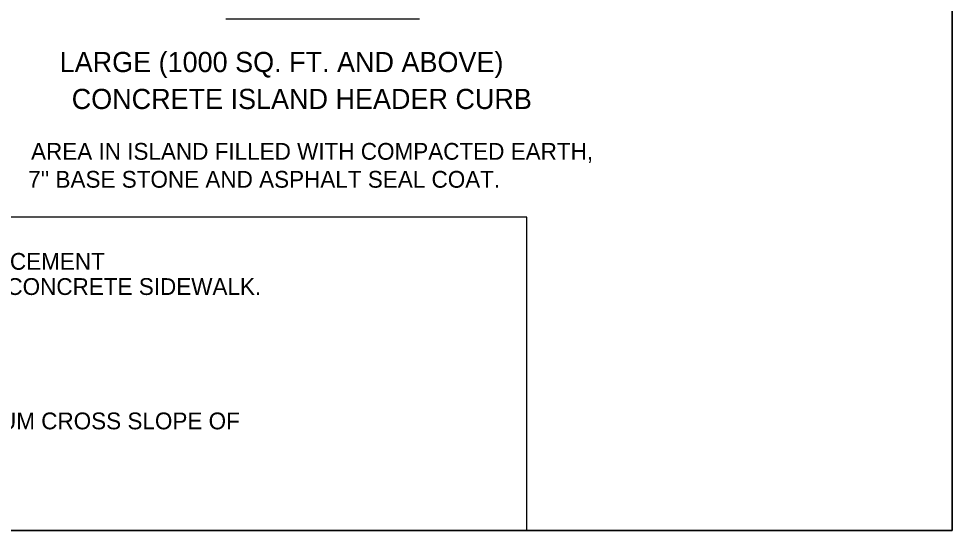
# Model space of a CAD drawing. Extents: x 1007 to 1035.5, y 1000.5 to 1021.5.
# Drawn here: x 1024.39 to 1035.5, y 1000.5 to 1006.59 of the extents above; entities that cross this region are included whole.
import ezdxf

# ---------------------------------------------------------------- set-up
doc = ezdxf.new("R2010")
doc.units = 0
for name, color, linetype in [('Level 1', 7, 'Continuous'), ('Level 10', 7, 'Continuous'), ('Level 11', 7, 'Continuous')]:
    doc.layers.add(name, color=color, linetype=linetype)

msp = doc.modelspace()

# ---------------------------------------------------------------- linework, layer by layer
at = {"layer": 'Level 1'}
for p, q in [((1026.857, 1006.593), (1029.16, 1006.593)), ((1030.437, 1004.231), (1007, 1004.231))]:
    msp.add_line(p, q, dxfattribs=at)
at = {"layer": 'Level 10'}
for p, q in [((1035.5, 1021.5), (1035.5, 1000.5)), ((1030.437, 1000.5), (1030.437, 1004.23)), ((1035.5, 1000.5), (1007, 1000.5))]:
    msp.add_line(p, q, dxfattribs=at)
at = {"layer": 'Level 11'}
msp.add_lwpolyline([(1007, 1000.5), (1035.5, 1000.5), (1035.5, 1021.5), (1007, 1021.5)], close=True, dxfattribs=at)

# ---------------------------------------------------------------- texts
at = {"layer": 'Level 1'}
for s, height, p in [('LARGE (1000 SQ. FT. AND ABOVE)', 0.24, (1024.88, 1005.957)), ('CONCRETE ISLAND HEADER CURB', 0.24, (1025.023, 1005.517)), ('AREA IN ISLAND FILLED WITH COMPACTED EARTH,', 0.2, (1024.539, 1004.913)), ("7'' BASE STONE AND ASPHALT SEAL COAT.", 0.2, (1024.505, 1004.58)), ("CONCRETE ISLAND SHALL BE PAID FOR ON A SQ. YD. BASIS AND SHALL INCLUDE ALL CLASS ''A'' CONCRETE, STEEL REINFORCEMENT", 0.2, (1007.795, 1003.603)), ('AND LABOR NECESSARY FOR A COMPLETE INSTALLATION.  FINISHING AND CURING SHALL BE THE SAME AS REQUIRED FOR CONCRETE SIDEWALK.', 0.2, (1007.795, 1003.303)), ('WHEN THE GRADES DO NOT PERMIT THE ISLAND SURFACE TO DRAIN, THEY SHALL BE CROWNED AS SHOWN WITH A MAXIMUM CROSS SLOPE OF', 0.2, (1007.795, 1001.703))]:
    msp.add_text(s, height=height, dxfattribs=at).set_placement(p)

doc.saveas('drawing.dxf')
